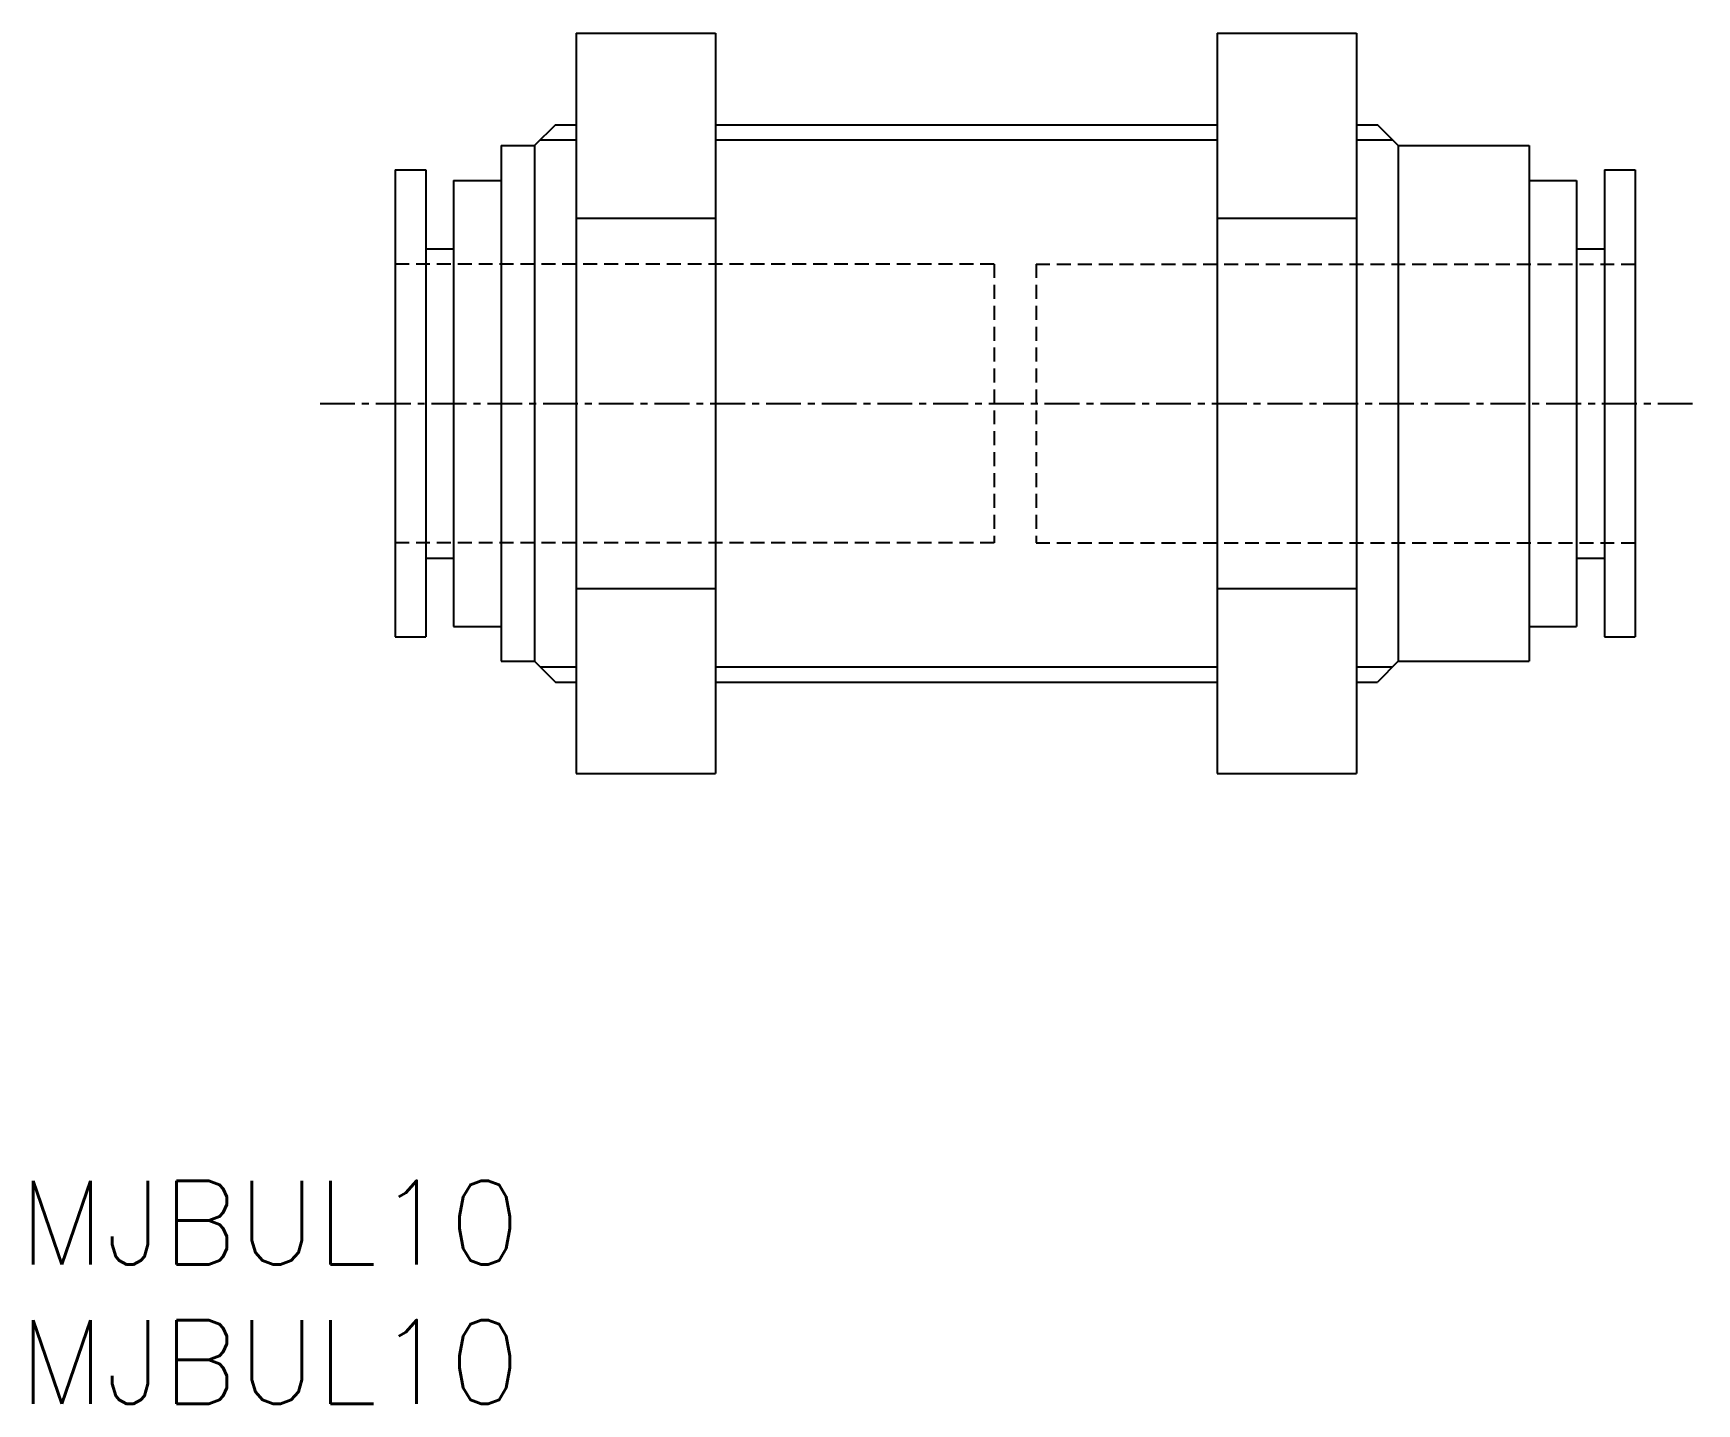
# Model space of a CAD drawing. Extents: x 0.5 to 60.2, y 0 to 49.2.
import ezdxf

# ---------------------------------------------------------------- set-up
doc = ezdxf.new("R2010")
doc.units = 0
doc.linetypes.add('CENTER', pattern=[2, 1.25, -0.25, 0.25, -0.25])
doc.linetypes.add('DASHED', pattern=[0.75, 0.5, -0.25])
doc.layers.get('0').update_dxf_attribs({"linetype": 'CONTINUOUS'})
doc.layers.add('CENTER', color=1, linetype='CENTER')
doc.styles.get("Standard").update_dxf_attribs({"font": 'txt.shx'})

# ---------------------------------------------------------------- blocks, each defined once
blk = doc.blocks.new('*U3')
at = {"color": 7, "linetype": 'CONTINUOUS'}
blk.add_text('MJBUL10', height=3, dxfattribs=at).set_placement((0, 5))
blk = doc.blocks.new('*U4')
at = {"color": 7, "linetype": 'CONTINUOUS'}
blk.add_text('MJBUL10', height=3, dxfattribs=at).set_placement((0, 0))

msp = doc.modelspace()

# ---------------------------------------------------------------- linework, layer by layer
at = {"color": 7, "linetype": 'CONTINUOUS'}
for p, q in [((20, 49.17), (20, 22.612)), ((20, 49.17), (25, 49.17)), ((25, 49.17), (25, 22.612)), ((43, 49.17), (43, 22.612)), ((43, 49.17), (48, 49.17)), ((48, 49.17), (48, 22.612)), ((19.25, 45.891), (18.5, 45.141)), ((19.25, 45.891), (20, 45.891)), ((25, 45.891), (43, 45.891)), ((48, 45.891), (48.75, 45.891)), ((49.5, 45.141), (48.75, 45.891)), ((17.3, 45.141), (18.5, 45.141)), ((17.3, 45.141), (17.3, 26.641)), ((18.5, 45.141), (18.5, 26.641)), ((18.709, 45.35), (20, 45.35)), ((25, 45.35), (43, 45.35)), ((48, 45.35), (49.292, 45.35)), ((49.5, 45.141), (54.2, 45.141)), ((49.5, 45.141), (49.5, 26.641)), ((54.2, 45.141), (54.2, 26.641)), ((13.5, 44.266), (14.6, 44.266)), ((13.5, 44.266), (13.5, 27.516)), ((14.6, 44.266), (14.6, 27.516)), ((56.9, 44.266), (58, 44.266)), ((56.9, 44.266), (56.9, 27.516)), ((58, 44.266), (58, 27.516)), ((15.6, 43.891), (17.3, 43.891)), ((15.6, 43.891), (15.6, 27.891)), ((54.2, 43.891), (55.9, 43.891)), ((55.9, 43.891), (55.9, 27.891)), ((20, 42.531), (25, 42.531)), ((43, 42.531), (48, 42.531)), ((14.6, 41.441), (15.6, 41.441)), ((55.9, 41.441), (56.9, 41.441)), ((14.6, 30.341), (15.6, 30.341)), ((55.9, 30.341), (56.9, 30.341)), ((20, 29.252), (25, 29.252)), ((43, 29.252), (48, 29.252)), ((13.5, 27.516), (14.6, 27.516)), ((15.6, 27.891), (17.3, 27.891)), ((54.2, 27.891), (55.9, 27.891)), ((56.9, 27.516), (58, 27.516)), ((17.3, 26.641), (18.5, 26.641)), ((18.5, 26.641), (19.25, 25.891)), ((18.709, 26.433), (20, 26.433)), ((25, 26.433), (43, 26.433)), ((48, 26.433), (49.292, 26.433)), ((49.5, 26.641), (48.75, 25.891)), ((49.5, 26.641), (54.2, 26.641)), ((19.25, 25.891), (20, 25.891)), ((25, 25.891), (43, 25.891)), ((48, 25.891), (48.75, 25.891)), ((20, 22.612), (25, 22.612)), ((43, 22.612), (48, 22.612))]:
    msp.add_line(p, q, dxfattribs=at)
at = {"color": 3, "linetype": 'DASHED'}
for p, q in [((35, 40.891), (13.5, 40.891)), ((35, 40.891), (35, 30.891)), ((36.5, 40.891), (36.5, 30.891)), ((36.5, 40.891), (58, 40.891)), ((35, 30.891), (13.5, 30.891)), ((36.5, 30.891), (58, 30.891))]:
    msp.add_line(p, q, dxfattribs=at)
at = {"layer": 'CENTER', "color": 1, "linetype": 'CENTER'}
msp.add_line((10.809, 35.891), (60.209, 35.891), dxfattribs=at)

# ---------------------------------------------------------------- block references
at = {"color": 7, "linetype": 'CONTINUOUS'}
for name in ['*U3', '*U4']:
    msp.add_blockref(name, (0, 0), dxfattribs=at)

doc.saveas('drawing.dxf')
